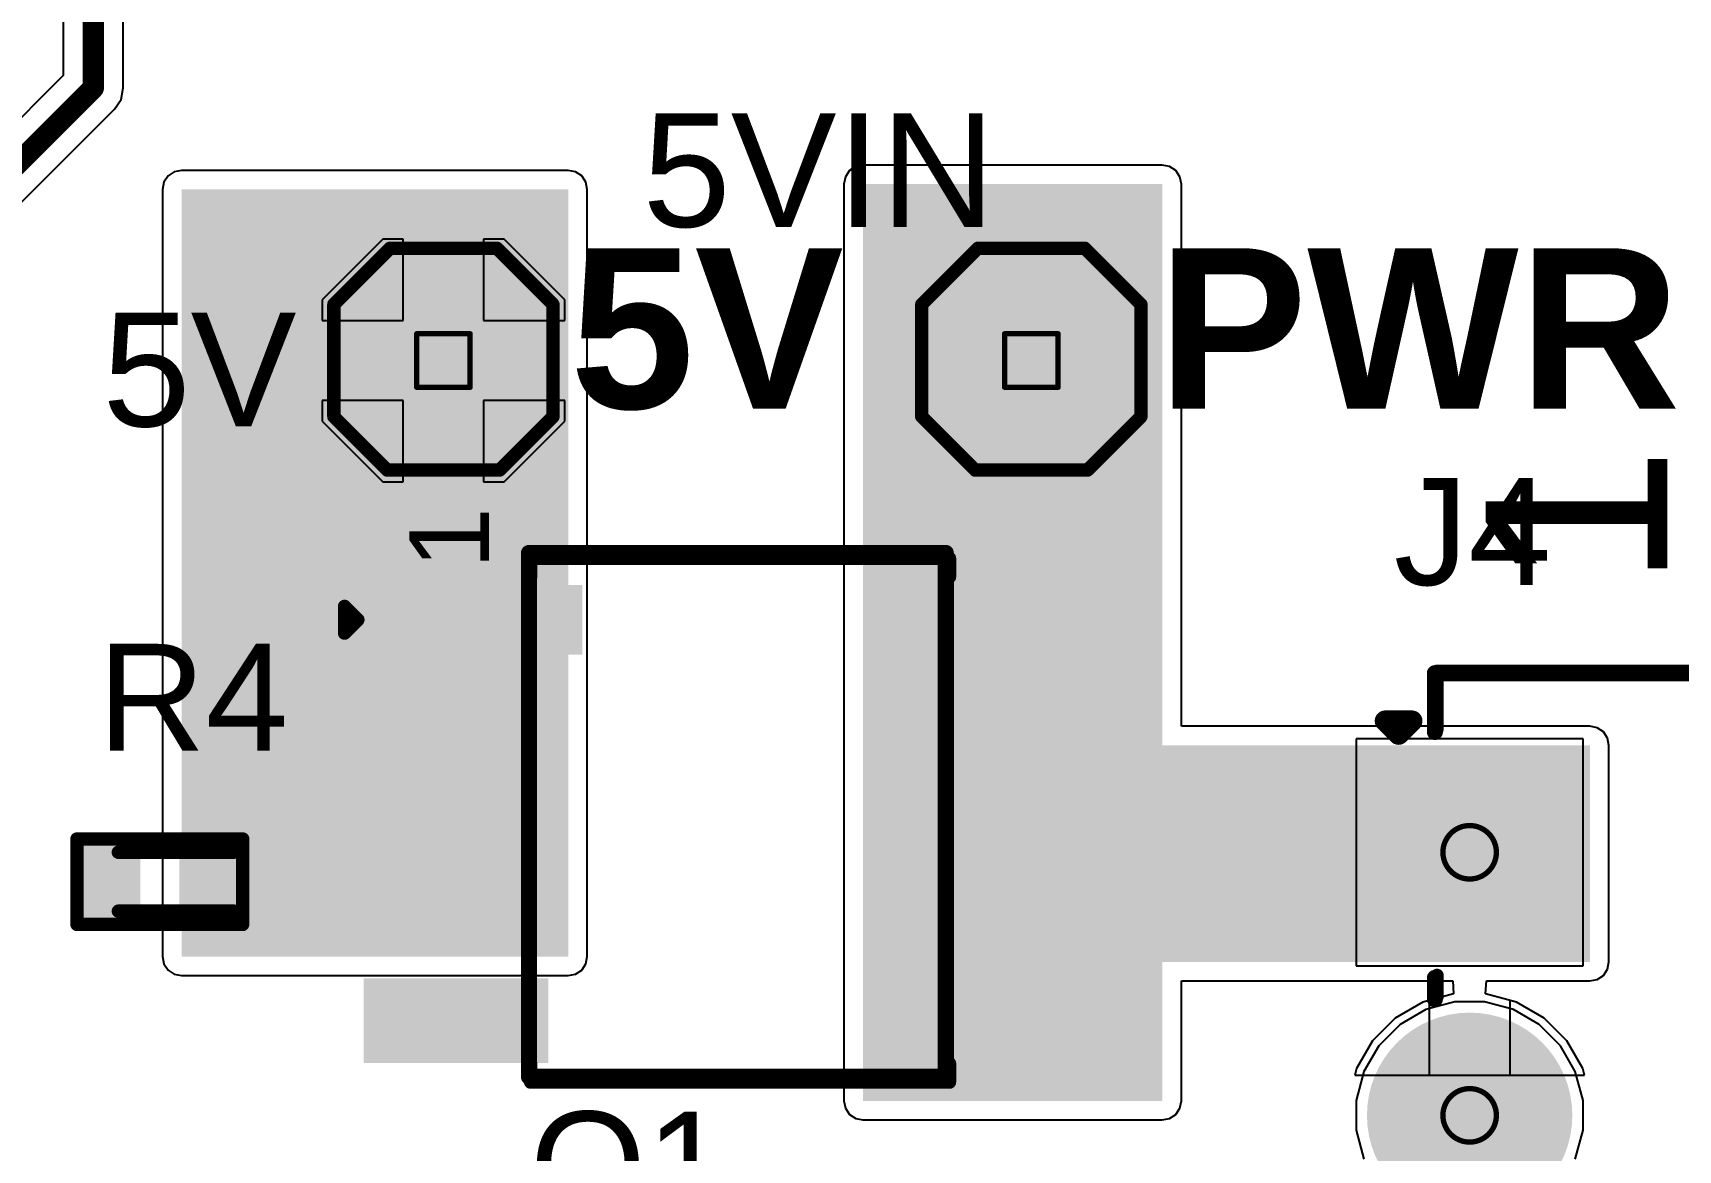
# Model space of a CAD drawing. Header units: inches. Extents: x -0.1 to 17.9, y -0.8 to 4.8.
# Drawn here: x 2.936 to 3.552, y 2.625 to 3.043 of the extents above; entities that cross this region are included whole.
import ezdxf

# ---------------------------------------------------------------- set-up
doc = ezdxf.new("R2010")
doc.units = ezdxf.units.IN
doc.header["$MEASUREMENT"] = 0
for name, color, linetype in [('Bottom Layer 1', 5, 'Continuous'), ('Bottom Solder', 6, 'Continuous'), ('Drill Drawing', 1, 'Continuous'), ('GND+Signal', 16, 'Continuous'), ('Multi-Layer', 9, 'Continuous'), ('Pad Holes', 156, 'Continuous'), ('PWR+Signal', 76, 'Continuous'), ('Top 3D Body', 56, 'Continuous'), ('Top Layer 1', 1, 'Continuous'), ('Top Overlay', 2, 'Continuous'), ('Top Paste', 8, 'Continuous'), ('Top Solder', 216, 'Continuous')]:
    doc.layers.add(name, color=color, linetype=linetype)
doc.styles.add('Arial', font='', dxfattribs={"height": 0.2})
doc.styles.add('Arial_Bold', font='', dxfattribs={"height": 0.2})
doc.styles.get('Arial').set_extended_font_data('Arial')
doc.styles.get('Arial_Bold').set_extended_font_data('Arial', bold=True)

# ---------------------------------------------------------------- blocks, each defined once
blk = doc.blocks.new('R___0402_157')
at = {"layer": 'Top Layer 1'}
for points in [[(-0.0275, -0.0125), (-0.0275, 0.0125), (-0.0095, 0.0125), (-0.0095, -0.0125)], [(0.0095, -0.0125), (0.0095, 0.0125), (0.0275, 0.0125), (0.0275, -0.0125)]]:
    blk.add_hatch(color=1, dxfattribs=at).paths.add_polyline_path(points)
at = {"layer": 'Top Paste'}
for points in [[(-0.0275, -0.0125), (-0.0275, 0.0125), (-0.0095, 0.0125), (-0.0095, -0.0125)], [(0.0095, -0.0125), (0.0095, 0.0125), (0.0275, 0.0125), (0.0275, -0.0125)]]:
    blk.add_hatch(color=8, dxfattribs=at).paths.add_polyline_path(points)
at = {"layer": 'Top Solder'}
for points in [[(-0.02967, -0.01467), (-0.02967, 0.01467), (-0.00733, 0.01467), (-0.00733, -0.01467)], [(0.00733, -0.01467), (0.00733, 0.01467), (0.02967, 0.01467), (0.02967, -0.01467)]]:
    blk.add_hatch(color=216, dxfattribs=at).paths.add_polyline_path(points)
at = {"layer": 'Top Overlay'}
for points in [[(-0.031, 0.016, 0.005, 0.005, 0), (0.031, 0.016, 0.005, 0.005, 0)], [(-0.031, -0.016, 0.005, 0.005, 0), (-0.031, 0.016, 0.005, 0.005, 0)], [(0.031, -0.016, 0.005, 0.005, 0), (0.031, 0.016, 0.005, 0.005, 0)], [(-0.031, -0.016, 0.005, 0.005, 0), (0.031, -0.016, 0.005, 0.005, 0)], [(-0.032, -0.017, 0.000127, 0.000127, 0), (0.032, -0.017, 0.000127, 0.000127, 0)]]:
    blk.add_lwpolyline(points, format="xyseb", dxfattribs=at)
for points in [[(-0.03225, 0.016, 0.0025, 0.0025, 1), (-0.02975, 0.016, 0.0025, 0.0025, 1)], [(-0.03225, 0.016, 0.0025, 0.0025, 1), (-0.02975, 0.016, 0.0025, 0.0025, 1)], [(0.02975, 0.016, 0.0025, 0.0025, 1), (0.03225, 0.016, 0.0025, 0.0025, 1)], [(0.02975, 0.016, 0.0025, 0.0025, 1), (0.03225, 0.016, 0.0025, 0.0025, 1)], [(-0.03225, -0.016, 0.0025, 0.0025, 1), (-0.02975, -0.016, 0.0025, 0.0025, 1)], [(-0.03225, -0.016, 0.0025, 0.0025, 1), (-0.02975, -0.016, 0.0025, 0.0025, 1)], [(-0.03203, -0.017, 0.0000635, 0.0000635, 1), (-0.03197, -0.017, 0.0000635, 0.0000635, 1)], [(0.02975, -0.016, 0.0025, 0.0025, 1), (0.03225, -0.016, 0.0025, 0.0025, 1)], [(0.02975, -0.016, 0.0025, 0.0025, 1), (0.03225, -0.016, 0.0025, 0.0025, 1)], [(0.03197, -0.017, 0.0000635, 0.0000635, 1), (0.03203, -0.017, 0.0000635, 0.0000635, 1)]]:
    blk.add_lwpolyline(points, format="xyseb", close=True, dxfattribs=at)
blk = doc.blocks.new('SOIC_8_170')
at = {"layer": 'Top Layer 1'}
for points in [[(-0.07579, 0.08681), (-0.07579, 0.06319), (-0.13681, 0.06319), (-0.13681, 0.08681)], [(0.13681, 0.08681), (0.13681, 0.06319), (0.07579, 0.06319), (0.07579, 0.08681)], [(-0.07579, 0.03681), (-0.07579, 0.01319), (-0.13681, 0.01319), (-0.13681, 0.03681)], [(0.13681, 0.03681), (0.13681, 0.01319), (0.07579, 0.01319), (0.07579, 0.03681)], [(-0.07579, -0.01319), (-0.07579, -0.03681), (-0.13681, -0.03681), (-0.13681, -0.01319)], [(0.13681, -0.01319), (0.13681, -0.03681), (0.07579, -0.03681), (0.07579, -0.01319)], [(-0.07579, -0.06319), (-0.07579, -0.08681), (-0.13681, -0.08681), (-0.13681, -0.06319)], [(0.13681, -0.06319), (0.13681, -0.08681), (0.07579, -0.08681), (0.07579, -0.06319)]]:
    blk.add_hatch(color=1, dxfattribs=at).paths.add_polyline_path(points)
at = {"layer": 'Top Overlay'}
blk.add_hatch(color=2, dxfattribs=at).paths.add_polyline_path([(-0.072, 0.062), (-0.059, 0.062), (-0.059, 0.088), (-0.072, 0.088)])
at = {"layer": 'Top Paste'}
for points in [[(-0.07579, 0.08681), (-0.07579, 0.06319), (-0.13681, 0.06319), (-0.13681, 0.08681)], [(0.13681, 0.08681), (0.13681, 0.06319), (0.07579, 0.06319), (0.07579, 0.08681)], [(-0.07579, 0.03681), (-0.07579, 0.01319), (-0.13681, 0.01319), (-0.13681, 0.03681)], [(0.13681, 0.03681), (0.13681, 0.01319), (0.07579, 0.01319), (0.07579, 0.03681)], [(-0.07579, -0.01319), (-0.07579, -0.03681), (-0.13681, -0.03681), (-0.13681, -0.01319)], [(0.13681, -0.01319), (0.13681, -0.03681), (0.07579, -0.03681), (0.07579, -0.01319)], [(-0.07579, -0.06319), (-0.07579, -0.08681), (-0.13681, -0.08681), (-0.13681, -0.06319)], [(0.13681, -0.06319), (0.13681, -0.08681), (0.07579, -0.08681), (0.07579, -0.06319)]]:
    blk.add_hatch(color=8, dxfattribs=at).paths.add_polyline_path(points)
at = {"layer": 'Top Solder'}
for points in [[(-0.07179, 0.09081), (-0.07179, 0.05919), (-0.14081, 0.05919), (-0.14081, 0.09081)], [(0.14081, 0.09081), (0.14081, 0.05919), (0.07179, 0.05919), (0.07179, 0.09081)], [(-0.07179, 0.04081), (-0.07179, 0.00919), (-0.14081, 0.00919), (-0.14081, 0.04081)], [(0.14081, 0.04081), (0.14081, 0.00919), (0.07179, 0.00919), (0.07179, 0.04081)], [(-0.07179, -0.00919), (-0.07179, -0.04081), (-0.14081, -0.04081), (-0.14081, -0.00919)], [(0.14081, -0.00919), (0.14081, -0.04081), (0.07179, -0.04081), (0.07179, -0.00919)], [(-0.07179, -0.05919), (-0.07179, -0.09081), (-0.14081, -0.09081), (-0.14081, -0.05919)], [(0.14081, -0.05919), (0.14081, -0.09081), (0.07179, -0.09081), (0.07179, -0.05919)]]:
    blk.add_hatch(color=216, dxfattribs=at).paths.add_polyline_path(points)
at = {"layer": 'Top Overlay'}
for points in [[(-0.07837, 0.091, 0.005, 0.005, 0), (-0.07837, 0.098, 0.005, 0.005, 0)], [(-0.07837, 0.098, 0.005, 0.005, 0), (0.07837, 0.098, 0.005, 0.005, 0)], [(0.07837, 0.091, 0.005, 0.005, 0), (0.07837, 0.098, 0.005, 0.005, 0)], [(-0.148, 0.08, 0.005, 0.005, 0), (-0.143, 0.075, 0.005, 0.005, 0)], [(-0.148, 0.07, 0.005, 0.005, 0), (-0.148, 0.08, 0.005, 0.005, 0)], [(-0.148, 0.07, 0.005, 0.005, 0), (-0.143, 0.075, 0.005, 0.005, 0)], [(-0.07837, -0.098, 0.005, 0.005, 0), (-0.07837, -0.091, 0.005, 0.005, 0)], [(0.07837, -0.098, 0.005, 0.005, 0), (0.07837, -0.091, 0.005, 0.005, 0)], [(-0.07837, -0.098, 0.005, 0.005, 0), (0.07837, -0.098, 0.005, 0.005, 0)]]:
    blk.add_lwpolyline(points, format="xyseb", dxfattribs=at)
for points in [[(-0.07962, 0.098, 0.0025, 0.0025, 1), (-0.07712, 0.098, 0.0025, 0.0025, 1)], [(-0.07962, 0.098, 0.0025, 0.0025, 1), (-0.07712, 0.098, 0.0025, 0.0025, 1)], [(0.07712, 0.098, 0.0025, 0.0025, 1), (0.07962, 0.098, 0.0025, 0.0025, 1)], [(0.07712, 0.098, 0.0025, 0.0025, 1), (0.07962, 0.098, 0.0025, 0.0025, 1)], [(-0.07962, 0.091, 0.0025, 0.0025, 1), (-0.07712, 0.091, 0.0025, 0.0025, 1)], [(0.07712, 0.091, 0.0025, 0.0025, 1), (0.07962, 0.091, 0.0025, 0.0025, 1)], [(-0.14925, 0.08, 0.0025, 0.0025, 1), (-0.14675, 0.08, 0.0025, 0.0025, 1)], [(-0.14925, 0.08, 0.0025, 0.0025, 1), (-0.14675, 0.08, 0.0025, 0.0025, 1)], [(-0.14425, 0.075, 0.0025, 0.0025, 1), (-0.14175, 0.075, 0.0025, 0.0025, 1)], [(-0.14425, 0.075, 0.0025, 0.0025, 1), (-0.14175, 0.075, 0.0025, 0.0025, 1)], [(-0.14925, 0.07, 0.0025, 0.0025, 1), (-0.14675, 0.07, 0.0025, 0.0025, 1)], [(-0.14925, 0.07, 0.0025, 0.0025, 1), (-0.14675, 0.07, 0.0025, 0.0025, 1)], [(-0.07962, -0.091, 0.0025, 0.0025, 1), (-0.07712, -0.091, 0.0025, 0.0025, 1)], [(0.07712, -0.091, 0.0025, 0.0025, 1), (0.07962, -0.091, 0.0025, 0.0025, 1)], [(-0.07962, -0.098, 0.0025, 0.0025, 1), (-0.07712, -0.098, 0.0025, 0.0025, 1)], [(-0.07962, -0.098, 0.0025, 0.0025, 1), (-0.07712, -0.098, 0.0025, 0.0025, 1)], [(0.07712, -0.098, 0.0025, 0.0025, 1), (0.07962, -0.098, 0.0025, 0.0025, 1)], [(0.07712, -0.098, 0.0025, 0.0025, 1), (0.07962, -0.098, 0.0025, 0.0025, 1)]]:
    blk.add_lwpolyline(points, format="xyseb", close=True, dxfattribs=at)
blk = doc.blocks.new('1053131306_205')
at = {"layer": 'Bottom Layer 1'}
h = blk.add_hatch(color=5, dxfattribs=at)
edge = h.paths.add_edge_path()
edge.add_arc((0.14764, 0.14134), 0.03543, 0, 360)
blk.add_hatch(color=5, dxfattribs=at).paths.add_polyline_path([(0.21063, 0.17677), (0.2815, 0.17677), (0.2815, 0.10591), (0.21063, 0.10591)])
at = {"layer": 'Bottom Solder'}
h = blk.add_hatch(color=6, dxfattribs=at)
edge = h.paths.add_edge_path()
edge.add_arc((0.14764, 0.14134), 0.03843, 0, 360)
blk.add_hatch(color=6, dxfattribs=at).paths.add_polyline_path([(0.20763, 0.17977), (0.2845, 0.17977), (0.2845, 0.10291), (0.20763, 0.10291)])
at = {"layer": 'GND+Signal'}
h = blk.add_hatch(color=16, dxfattribs=at)
edge = h.paths.add_edge_path()
edge.add_arc((0.14764, 0.14134), 0.03543, 0, 360)
blk.add_hatch(color=16, dxfattribs=at).paths.add_polyline_path([(0.21063, 0.17677), (0.2815, 0.17677), (0.2815, 0.10591), (0.21063, 0.10591)])
at = {"layer": 'Multi-Layer'}
h = blk.add_hatch(color=9, dxfattribs=at)
edge = h.paths.add_edge_path()
edge.add_arc((0.14764, 0.14134), 0.03543, 0, 360)
blk.add_hatch(color=9, dxfattribs=at).paths.add_polyline_path([(0.21063, 0.17677), (0.2815, 0.17677), (0.2815, 0.10591), (0.21063, 0.10591)])
at = {"layer": 'Pad Holes'}
h = blk.add_hatch(color=7, dxfattribs=at)
edge = h.paths.add_edge_path()
edge.add_arc((0.14764, 0.14134), 0.02362, 0, 360)
h = blk.add_hatch(color=7, dxfattribs=at)
edge = h.paths.add_edge_path()
edge.add_arc((0.24606, 0.14134), 0.02362, 0, 360)
at = {"layer": 'PWR+Signal'}
h = blk.add_hatch(color=76, dxfattribs=at)
edge = h.paths.add_edge_path()
edge.add_arc((0.14764, 0.14134), 0.03543, 0, 360)
blk.add_hatch(color=76, dxfattribs=at).paths.add_polyline_path([(0.21063, 0.17677), (0.2815, 0.17677), (0.2815, 0.10591), (0.21063, 0.10591)])
at = {"layer": 'Top Layer 1'}
h = blk.add_hatch(color=1, dxfattribs=at)
edge = h.paths.add_edge_path()
edge.add_arc((0.14764, 0.14134), 0.03543, 0, 360)
blk.add_hatch(color=1, dxfattribs=at).paths.add_polyline_path([(0.21063, 0.17677), (0.2815, 0.17677), (0.2815, 0.10591), (0.21063, 0.10591)])
at = {"layer": 'Top Solder'}
h = blk.add_hatch(color=216, dxfattribs=at)
edge = h.paths.add_edge_path()
edge.add_arc((0.14764, 0.14134), 0.03843, 0, 360)
blk.add_hatch(color=216, dxfattribs=at).paths.add_polyline_path([(0.20763, 0.17977), (0.2845, 0.17977), (0.2845, 0.10291), (0.20763, 0.10291)])
at = {"layer": 'Top Overlay'}
for points in [[(0.29519, 0.17292, 0.00787, 0.00787, 0), (0.29019, 0.16792, 0.00787, 0.00787, 0)], [(0.29519, 0.17292, 0.00787, 0.00787, 0), (0.29519, 0.16292, 0.00787, 0.00787, 0)], [(0.29019, 0.16792, 0.00787, 0.00787, 0), (0.29519, 0.16292, 0.00787, 0.00787, 0)], [(0.19206, 0.15354, 0.005, 0.005, 0), (0.2, 0.15354, 0.005, 0.005, 0)], [(0.29213, 0.15354, 0.005, 0.005, 0), (0.31378, 0.15354, 0.005, 0.005, 0)], [(0.31378, 0.15354, 0.005, 0.005, 0), (0.31378, -0.23066, 0.005, 0.005, 0)]]:
    blk.add_lwpolyline(points, format="xyseb", dxfattribs=at)
for points in [[(0.29323, 0.17292, 0.00394, 0.00394, 1), (0.29716, 0.17292, 0.00394, 0.00394, 1)], [(0.29323, 0.17292, 0.00394, 0.00394, 1), (0.29716, 0.17292, 0.00394, 0.00394, 1)], [(0.28823, 0.16792, 0.00394, 0.00394, 1), (0.29216, 0.16792, 0.00394, 0.00394, 1)], [(0.28823, 0.16792, 0.00394, 0.00394, 1), (0.29216, 0.16792, 0.00394, 0.00394, 1)], [(0.29323, 0.16292, 0.00394, 0.00394, 1), (0.29716, 0.16292, 0.00394, 0.00394, 1)], [(0.29323, 0.16292, 0.00394, 0.00394, 1), (0.29716, 0.16292, 0.00394, 0.00394, 1)], [(0.19081, 0.15354, 0.0025, 0.0025, 1), (0.19331, 0.15354, 0.0025, 0.0025, 1)], [(0.19875, 0.15354, 0.0025, 0.0025, 1), (0.20125, 0.15354, 0.0025, 0.0025, 1)], [(0.29088, 0.15354, 0.0025, 0.0025, 1), (0.29338, 0.15354, 0.0025, 0.0025, 1)], [(0.31253, 0.15354, 0.0025, 0.0025, 1), (0.31503, 0.15354, 0.0025, 0.0025, 1)], [(0.31253, 0.15354, 0.0025, 0.0025, 1), (0.31503, 0.15354, 0.0025, 0.0025, 1)]]:
    blk.add_lwpolyline(points, format="xyseb", close=True, dxfattribs=at)
blk = doc.blocks.new('T____P______TH_1_8___H_________0_92___207')
at = {"layer": 'Bottom Layer 1'}
blk.add_hatch(color=5, dxfattribs=at).paths.add_polyline_path([(0.01772, 0.03543), (-0.01772, 0.03543), (-0.03543, 0.01772), (-0.03543, -0.01772), (-0.01772, -0.03543), (0.01772, -0.03543), (0.03543, -0.01772), (0.03543, 0.01772)])
at = {"layer": 'Bottom Solder'}
blk.add_hatch(color=6, dxfattribs=at).paths.add_polyline_path([(0.01972, 0.03943), (-0.01972, 0.03943), (-0.03943, 0.01972), (-0.03943, -0.01972), (-0.01972, -0.03943), (0.01972, -0.03943), (0.03943, -0.01972), (0.03943, 0.01972)])
at = {"layer": 'GND+Signal'}
blk.add_hatch(color=16, dxfattribs=at).paths.add_polyline_path([(0.01772, 0.03543), (-0.01772, 0.03543), (-0.03543, 0.01772), (-0.03543, -0.01772), (-0.01772, -0.03543), (0.01772, -0.03543), (0.03543, -0.01772), (0.03543, 0.01772)])
at = {"layer": 'Multi-Layer'}
blk.add_hatch(color=9, dxfattribs=at).paths.add_polyline_path([(0.01772, 0.03543), (-0.01772, 0.03543), (-0.03543, 0.01772), (-0.03543, -0.01772), (-0.01772, -0.03543), (0.01772, -0.03543), (0.03543, -0.01772), (0.03543, 0.01772)])
at = {"layer": 'Pad Holes'}
h = blk.add_hatch(color=7, dxfattribs=at)
edge = h.paths.add_edge_path()
edge.add_arc((0, 0), 0.01811, 0, 360)
at = {"layer": 'PWR+Signal'}
blk.add_hatch(color=76, dxfattribs=at).paths.add_polyline_path([(0.01772, 0.03543), (-0.01772, 0.03543), (-0.03543, 0.01772), (-0.03543, -0.01772), (-0.01772, -0.03543), (0.01772, -0.03543), (0.03543, -0.01772), (0.03543, 0.01772)])
at = {"layer": 'Top Layer 1'}
blk.add_hatch(color=1, dxfattribs=at).paths.add_polyline_path([(0.01772, 0.03543), (-0.01772, 0.03543), (-0.03543, 0.01772), (-0.03543, -0.01772), (-0.01772, -0.03543), (0.01772, -0.03543), (0.03543, -0.01772), (0.03543, 0.01772)])
at = {"layer": 'Top Solder'}
blk.add_hatch(color=216, dxfattribs=at).paths.add_polyline_path([(0.01972, 0.03943), (-0.01972, 0.03943), (-0.03943, 0.01972), (-0.03943, -0.01972), (-0.01972, -0.03943), (0.01972, -0.03943), (0.03943, -0.01972), (0.03943, 0.01972)])
at = {"layer": 'Top Overlay'}
for points in [[(-0.041, 0.021, 0.005, 0.005, 0), (-0.02, 0.042, 0.005, 0.005, 0)], [(-0.02, 0.042, 0.005, 0.005, 0), (0.02, 0.042, 0.005, 0.005, 0)], [(0.02, 0.042, 0.005, 0.005, 0), (0.041, 0.021, 0.005, 0.005, 0)], [(-0.041, -0.021, 0.005, 0.005, 0), (-0.041, 0.021, 0.005, 0.005, 0)], [(0.041, -0.021, 0.005, 0.005, 0), (0.041, 0.021, 0.005, 0.005, 0)], [(-0.041, -0.021, 0.005, 0.005, 0), (-0.021, -0.041, 0.005, 0.005, 0)], [(0.021, -0.041, 0.005, 0.005, 0), (0.041, -0.021, 0.005, 0.005, 0)], [(-0.02, -0.041, 0.005, 0.005, 0), (0.021, -0.041, 0.005, 0.005, 0)]]:
    blk.add_lwpolyline(points, format="xyseb", dxfattribs=at)
for points in [[(-0.02125, 0.042, 0.0025, 0.0025, 1), (-0.01875, 0.042, 0.0025, 0.0025, 1)], [(-0.02125, 0.042, 0.0025, 0.0025, 1), (-0.01875, 0.042, 0.0025, 0.0025, 1)], [(0.01875, 0.042, 0.0025, 0.0025, 1), (0.02125, 0.042, 0.0025, 0.0025, 1)], [(0.01875, 0.042, 0.0025, 0.0025, 1), (0.02125, 0.042, 0.0025, 0.0025, 1)], [(-0.04225, 0.021, 0.0025, 0.0025, 1), (-0.03975, 0.021, 0.0025, 0.0025, 1)], [(-0.04225, 0.021, 0.0025, 0.0025, 1), (-0.03975, 0.021, 0.0025, 0.0025, 1)], [(0.03975, 0.021, 0.0025, 0.0025, 1), (0.04225, 0.021, 0.0025, 0.0025, 1)], [(0.03975, 0.021, 0.0025, 0.0025, 1), (0.04225, 0.021, 0.0025, 0.0025, 1)], [(-0.04225, -0.021, 0.0025, 0.0025, 1), (-0.03975, -0.021, 0.0025, 0.0025, 1)], [(-0.04225, -0.021, 0.0025, 0.0025, 1), (-0.03975, -0.021, 0.0025, 0.0025, 1)], [(0.03975, -0.021, 0.0025, 0.0025, 1), (0.04225, -0.021, 0.0025, 0.0025, 1)], [(0.03975, -0.021, 0.0025, 0.0025, 1), (0.04225, -0.021, 0.0025, 0.0025, 1)], [(-0.02225, -0.041, 0.0025, 0.0025, 1), (-0.01975, -0.041, 0.0025, 0.0025, 1)], [(-0.02125, -0.041, 0.0025, 0.0025, 1), (-0.01875, -0.041, 0.0025, 0.0025, 1)], [(0.01975, -0.041, 0.0025, 0.0025, 1), (0.02225, -0.041, 0.0025, 0.0025, 1)], [(0.01975, -0.041, 0.0025, 0.0025, 1), (0.02225, -0.041, 0.0025, 0.0025, 1)]]:
    blk.add_lwpolyline(points, format="xyseb", close=True, dxfattribs=at)
blk = doc.blocks.new('T____P______TH_1_8___H_________0_92___208')
at = {"layer": 'Bottom Layer 1'}
blk.add_hatch(color=5, dxfattribs=at).paths.add_polyline_path([(0.01772, 0.03543), (-0.01772, 0.03543), (-0.03543, 0.01772), (-0.03543, -0.01772), (-0.01772, -0.03543), (0.01772, -0.03543), (0.03543, -0.01772), (0.03543, 0.01772)])
at = {"layer": 'Bottom Solder'}
blk.add_hatch(color=6, dxfattribs=at).paths.add_polyline_path([(0.01972, 0.03943), (-0.01972, 0.03943), (-0.03943, 0.01972), (-0.03943, -0.01972), (-0.01972, -0.03943), (0.01972, -0.03943), (0.03943, -0.01972), (0.03943, 0.01972)])
at = {"layer": 'GND+Signal'}
blk.add_hatch(color=16, dxfattribs=at).paths.add_polyline_path([(0.01772, 0.03543), (-0.01772, 0.03543), (-0.03543, 0.01772), (-0.03543, -0.01772), (-0.01772, -0.03543), (0.01772, -0.03543), (0.03543, -0.01772), (0.03543, 0.01772)])
at = {"layer": 'Multi-Layer'}
blk.add_hatch(color=9, dxfattribs=at).paths.add_polyline_path([(0.01772, 0.03543), (-0.01772, 0.03543), (-0.03543, 0.01772), (-0.03543, -0.01772), (-0.01772, -0.03543), (0.01772, -0.03543), (0.03543, -0.01772), (0.03543, 0.01772)])
at = {"layer": 'Pad Holes'}
h = blk.add_hatch(color=7, dxfattribs=at)
edge = h.paths.add_edge_path()
edge.add_arc((0, 0), 0.01811, 0, 360)
at = {"layer": 'PWR+Signal'}
blk.add_hatch(color=76, dxfattribs=at).paths.add_polyline_path([(0.01772, 0.03543), (-0.01772, 0.03543), (-0.03543, 0.01772), (-0.03543, -0.01772), (-0.01772, -0.03543), (0.01772, -0.03543), (0.03543, -0.01772), (0.03543, 0.01772)])
at = {"layer": 'Top Layer 1'}
blk.add_hatch(color=1, dxfattribs=at).paths.add_polyline_path([(0.01772, 0.03543), (-0.01772, 0.03543), (-0.03543, 0.01772), (-0.03543, -0.01772), (-0.01772, -0.03543), (0.01772, -0.03543), (0.03543, -0.01772), (0.03543, 0.01772)])
at = {"layer": 'Top Solder'}
blk.add_hatch(color=216, dxfattribs=at).paths.add_polyline_path([(0.01972, 0.03943), (-0.01972, 0.03943), (-0.03943, 0.01972), (-0.03943, -0.01972), (-0.01972, -0.03943), (0.01972, -0.03943), (0.03943, -0.01972), (0.03943, 0.01972)])
at = {"layer": 'Top Overlay'}
for points in [[(-0.041, 0.021, 0.005, 0.005, 0), (-0.02, 0.042, 0.005, 0.005, 0)], [(-0.02, 0.042, 0.005, 0.005, 0), (0.02, 0.042, 0.005, 0.005, 0)], [(0.02, 0.042, 0.005, 0.005, 0), (0.041, 0.021, 0.005, 0.005, 0)], [(-0.041, -0.021, 0.005, 0.005, 0), (-0.041, 0.021, 0.005, 0.005, 0)], [(0.041, -0.021, 0.005, 0.005, 0), (0.041, 0.021, 0.005, 0.005, 0)], [(-0.041, -0.021, 0.005, 0.005, 0), (-0.021, -0.041, 0.005, 0.005, 0)], [(0.021, -0.041, 0.005, 0.005, 0), (0.041, -0.021, 0.005, 0.005, 0)], [(-0.02, -0.041, 0.005, 0.005, 0), (0.021, -0.041, 0.005, 0.005, 0)]]:
    blk.add_lwpolyline(points, format="xyseb", dxfattribs=at)
for points in [[(-0.02125, 0.042, 0.0025, 0.0025, 1), (-0.01875, 0.042, 0.0025, 0.0025, 1)], [(-0.02125, 0.042, 0.0025, 0.0025, 1), (-0.01875, 0.042, 0.0025, 0.0025, 1)], [(0.01875, 0.042, 0.0025, 0.0025, 1), (0.02125, 0.042, 0.0025, 0.0025, 1)], [(0.01875, 0.042, 0.0025, 0.0025, 1), (0.02125, 0.042, 0.0025, 0.0025, 1)], [(-0.04225, 0.021, 0.0025, 0.0025, 1), (-0.03975, 0.021, 0.0025, 0.0025, 1)], [(-0.04225, 0.021, 0.0025, 0.0025, 1), (-0.03975, 0.021, 0.0025, 0.0025, 1)], [(0.03975, 0.021, 0.0025, 0.0025, 1), (0.04225, 0.021, 0.0025, 0.0025, 1)], [(0.03975, 0.021, 0.0025, 0.0025, 1), (0.04225, 0.021, 0.0025, 0.0025, 1)], [(-0.04225, -0.021, 0.0025, 0.0025, 1), (-0.03975, -0.021, 0.0025, 0.0025, 1)], [(-0.04225, -0.021, 0.0025, 0.0025, 1), (-0.03975, -0.021, 0.0025, 0.0025, 1)], [(0.03975, -0.021, 0.0025, 0.0025, 1), (0.04225, -0.021, 0.0025, 0.0025, 1)], [(0.03975, -0.021, 0.0025, 0.0025, 1), (0.04225, -0.021, 0.0025, 0.0025, 1)], [(-0.02225, -0.041, 0.0025, 0.0025, 1), (-0.01975, -0.041, 0.0025, 0.0025, 1)], [(-0.02125, -0.041, 0.0025, 0.0025, 1), (-0.01875, -0.041, 0.0025, 0.0025, 1)], [(0.01975, -0.041, 0.0025, 0.0025, 1), (0.02225, -0.041, 0.0025, 0.0025, 1)], [(0.01975, -0.041, 0.0025, 0.0025, 1), (0.02225, -0.041, 0.0025, 0.0025, 1)]]:
    blk.add_lwpolyline(points, format="xyseb", close=True, dxfattribs=at)

msp = doc.modelspace()

# ---------------------------------------------------------------- hatches: boundary and pattern name
at = {"layer": 'Pad Holes'}
h = msp.add_hatch(color=7, dxfattribs=at)
edge = h.paths.add_edge_path()
edge.add_arc((3.122, 2.848), 0.0015, 0, 360)
h = msp.add_hatch(color=7, dxfattribs=at)
edge = h.paths.add_edge_path()
edge.add_arc((3.122, 2.848), 0.0015, 0, 360)
h = msp.add_hatch(color=7, dxfattribs=at)
edge = h.paths.add_edge_path()
edge.add_arc((3.278, 2.848), 0.0015, 0, 360)
h = msp.add_hatch(color=7, dxfattribs=at)
edge = h.paths.add_edge_path()
edge.add_arc((3.278, 2.848), 0.0015, 0, 360)
h = msp.add_hatch(color=7, dxfattribs=at)
edge = h.paths.add_edge_path()
edge.add_arc((3.461, 2.803), 0.0015, 0, 360)
h = msp.add_hatch(color=7, dxfattribs=at)
edge = h.paths.add_edge_path()
edge.add_arc((3.461, 2.803), 0.0015, 0, 360)
h = msp.add_hatch(color=7, dxfattribs=at)
edge = h.paths.add_edge_path()
edge.add_arc((3.461, 2.781), 0.0015, 0, 360)
h = msp.add_hatch(color=7, dxfattribs=at)
edge = h.paths.add_edge_path()
edge.add_arc((2.96835, 2.73602), 0.00125, 0, 360)
h = msp.add_hatch(color=7, dxfattribs=at)
edge = h.paths.add_edge_path()
edge.add_arc((3.01165, 2.73602), 0.00125, 0, 360)
h = msp.add_hatch(color=7, dxfattribs=at)
edge = h.paths.add_edge_path()
edge.add_arc((2.96835, 2.71398), 0.00125, 0, 360)
h = msp.add_hatch(color=7, dxfattribs=at)
edge = h.paths.add_edge_path()
edge.add_arc((3.01165, 2.71398), 0.00125, 0, 360)
h = msp.add_hatch(color=7, dxfattribs=at)
edge = h.paths.add_edge_path()
edge.add_arc((3.461, 2.689), 0.0015, 0, 360)
h = msp.add_hatch(color=7, dxfattribs=at)
edge = h.paths.add_edge_path()
edge.add_arc((3.461, 2.681), 0.0015, 0, 360)
h = msp.add_hatch(color=7, dxfattribs=at)
edge = h.paths.add_edge_path()
edge.add_arc((3.122, 2.652), 0.0015, 0, 360)
h = msp.add_hatch(color=7, dxfattribs=at)
edge = h.paths.add_edge_path()
edge.add_arc((3.122, 2.652), 0.0015, 0, 360)
h = msp.add_hatch(color=7, dxfattribs=at)
edge = h.paths.add_edge_path()
edge.add_arc((3.278, 2.652), 0.0015, 0, 360)
h = msp.add_hatch(color=7, dxfattribs=at)
edge = h.paths.add_edge_path()
edge.add_arc((3.278, 2.652), 0.0015, 0, 360)
at = {"layer": 'Top 3D Body'}
h = msp.add_hatch(color=56, dxfattribs=at)
edge = h.paths.add_edge_path()
edge.add_arc((3.122, 2.848), 0.0015, 0, 360)
h = msp.add_hatch(color=56, dxfattribs=at)
edge = h.paths.add_edge_path()
edge.add_arc((3.122, 2.848), 0.0015, 0, 360)
h = msp.add_hatch(color=56, dxfattribs=at)
edge = h.paths.add_edge_path()
edge.add_arc((3.278, 2.848), 0.0015, 0, 360)
h = msp.add_hatch(color=56, dxfattribs=at)
edge = h.paths.add_edge_path()
edge.add_arc((3.278, 2.848), 0.0015, 0, 360)
h = msp.add_hatch(color=56, dxfattribs=at)
edge = h.paths.add_edge_path()
edge.add_arc((3.461, 2.803), 0.0015, 0, 360)
h = msp.add_hatch(color=56, dxfattribs=at)
edge = h.paths.add_edge_path()
edge.add_arc((3.461, 2.803), 0.0015, 0, 360)
h = msp.add_hatch(color=56, dxfattribs=at)
edge = h.paths.add_edge_path()
edge.add_arc((3.461, 2.781), 0.0015, 0, 360)
h = msp.add_hatch(color=56, dxfattribs=at)
edge = h.paths.add_edge_path()
edge.add_arc((2.96835, 2.73602), 0.00125, 0, 360)
h = msp.add_hatch(color=56, dxfattribs=at)
edge = h.paths.add_edge_path()
edge.add_arc((3.01165, 2.73602), 0.00125, 0, 360)
h = msp.add_hatch(color=56, dxfattribs=at)
edge = h.paths.add_edge_path()
edge.add_arc((2.96835, 2.71398), 0.00125, 0, 360)
h = msp.add_hatch(color=56, dxfattribs=at)
edge = h.paths.add_edge_path()
edge.add_arc((3.01165, 2.71398), 0.00125, 0, 360)
h = msp.add_hatch(color=56, dxfattribs=at)
edge = h.paths.add_edge_path()
edge.add_arc((3.461, 2.689), 0.0015, 0, 360)
h = msp.add_hatch(color=56, dxfattribs=at)
edge = h.paths.add_edge_path()
edge.add_arc((3.461, 2.681), 0.0015, 0, 360)
h = msp.add_hatch(color=56, dxfattribs=at)
edge = h.paths.add_edge_path()
edge.add_arc((3.122, 2.652), 0.0015, 0, 360)
h = msp.add_hatch(color=56, dxfattribs=at)
edge = h.paths.add_edge_path()
edge.add_arc((3.122, 2.652), 0.0015, 0, 360)
h = msp.add_hatch(color=56, dxfattribs=at)
edge = h.paths.add_edge_path()
edge.add_arc((3.278, 2.652), 0.0015, 0, 360)
h = msp.add_hatch(color=56, dxfattribs=at)
edge = h.paths.add_edge_path()
edge.add_arc((3.278, 2.652), 0.0015, 0, 360)
at = {"layer": 'Top Layer 1'}
for points in [[(3.247, 2.643), (3.359, 2.643), (3.359, 2.986), (3.247, 2.986)], [(2.992, 2.697), (3.1367, 2.697), (3.1367, 2.984), (2.992, 2.984)], [(3.325, 2.695), (3.519, 2.695), (3.519, 2.776), (3.325, 2.776)]]:
    msp.add_hatch(color=1, dxfattribs=at).paths.add_polyline_path(points)

# ---------------------------------------------------------------- linework, layer by layer
at = {"layer": 'Bottom Layer 1'}
for p, q in [((2.94778, 3.23861), (2.94778, 3.02665)), ((2.97022, 3.022), (2.97022, 3.23861)), ((2.94778, 3.02665), (2.89635, 2.97522)), ((2.96693, 3.01407), (2.96936, 3.01771)), ((2.96936, 3.01771), (2.97022, 3.022)), ((2.97022, 3.022), (2.97022, 3.022)), ((2.90893, 2.95607), (2.96693, 3.01407)), ((2.96693, 3.01407), (2.96693, 3.01407)), ((3.06878, 2.96243), (3.04757, 2.94122)), ((3.11122, 2.96243), (3.06878, 2.96243)), ((3.13243, 2.94122), (3.11122, 2.96243)), ((3.28878, 2.96243), (3.26757, 2.94122)), ((3.33122, 2.96243), (3.28878, 2.96243)), ((3.35243, 2.94122), (3.33122, 2.96243)), ((3.04757, 2.94122), (3.04757, 2.89878)), ((3.13243, 2.89878), (3.13243, 2.94122)), ((3.26757, 2.94122), (3.26757, 2.89878)), ((3.35243, 2.89878), (3.35243, 2.94122)), ((3.04757, 2.89878), (3.06878, 2.87757)), ((3.11122, 2.87757), (3.13243, 2.89878)), ((3.26757, 2.89878), (3.28878, 2.87757)), ((3.33122, 2.87757), (3.35243, 2.89878)), ((3.06878, 2.87757), (3.11122, 2.87757)), ((3.28878, 2.87757), (3.33122, 2.87757)), ((3.51643, 2.77843), (3.43157, 2.77843)), ((3.43157, 2.77843), (3.43157, 2.69357)), ((3.51643, 2.69357), (3.51643, 2.77843)), ((3.43157, 2.69357), (3.51643, 2.69357)), ((3.45646, 2.67991), (3.4461, 2.67393)), ((3.459, 2.68059), (3.45646, 2.67991)), ((3.459, 2.65257), (3.459, 2.68059)), ((3.49154, 2.67991), (3.489, 2.68059)), ((3.489, 2.68059), (3.489, 2.65257)), ((3.5019, 2.67393), (3.49154, 2.67991)), ((3.4461, 2.67393), (3.43764, 2.66547)), ((3.51036, 2.66547), (3.5019, 2.67393)), ((3.43764, 2.66547), (3.43166, 2.65511)), ((3.51634, 2.65511), (3.51036, 2.66547)), ((3.43166, 2.65511), (3.43098, 2.65257)), ((3.51702, 2.65257), (3.51634, 2.65511)), ((3.43098, 2.65257), (3.459, 2.65257)), ((3.489, 2.65257), (3.51702, 2.65257))]:
    msp.add_line(p, q, dxfattribs=at)
for points in [[(2.959, 3.022, 0.008, 0.008, 0), (2.959, 3.254, 0.008, 0.008, 0)], [(2.901, 2.964, 0.008, 0.008, 0), (2.959, 3.022, 0.008, 0.008, 0)]]:
    msp.add_lwpolyline(points, format="xyseb", dxfattribs=at)
msp.add_lwpolyline([(2.957, 3.022, 0.004, 0.004, 1), (2.961, 3.022, 0.004, 0.004, 1)], format="xyseb", close=True, dxfattribs=at)
msp.add_lwpolyline([(2.957, 3.022, 0.004, 0.004, 1), (2.961, 3.022, 0.004, 0.004, 1)], format="xyseb", close=True, dxfattribs=at)
at = {"layer": 'Drill Drawing'}
for points in [[(3.08, 2.93, 0.002, 0.002, 0), (3.1, 2.93, 0.002, 0.002, 0)], [(3.08, 2.91, 0.002, 0.002, 0), (3.08, 2.93, 0.002, 0.002, 0)], [(3.1, 2.91, 0.002, 0.002, 0), (3.1, 2.93, 0.002, 0.002, 0)], [(3.3, 2.93, 0.002, 0.002, 0), (3.32, 2.93, 0.002, 0.002, 0)], [(3.3, 2.91, 0.002, 0.002, 0), (3.3, 2.93, 0.002, 0.002, 0)], [(3.32, 2.91, 0.002, 0.002, 0), (3.32, 2.93, 0.002, 0.002, 0)], [(3.08, 2.91, 0.002, 0.002, 0), (3.1, 2.91, 0.002, 0.002, 0)], [(3.3, 2.91, 0.002, 0.002, 0), (3.32, 2.91, 0.002, 0.002, 0)]]:
    msp.add_lwpolyline(points, format="xyseb", dxfattribs=at)
for points in [[(3.0795, 2.93, 0.001, 0.001, 1), (3.0805, 2.93, 0.001, 0.001, 1)], [(3.0795, 2.93, 0.001, 0.001, 1), (3.0805, 2.93, 0.001, 0.001, 1)], [(3.0995, 2.93, 0.001, 0.001, 1), (3.1005, 2.93, 0.001, 0.001, 1)], [(3.0995, 2.93, 0.001, 0.001, 1), (3.1005, 2.93, 0.001, 0.001, 1)], [(3.2995, 2.93, 0.001, 0.001, 1), (3.3005, 2.93, 0.001, 0.001, 1)], [(3.2995, 2.93, 0.001, 0.001, 1), (3.3005, 2.93, 0.001, 0.001, 1)], [(3.3195, 2.93, 0.001, 0.001, 1), (3.3205, 2.93, 0.001, 0.001, 1)], [(3.3195, 2.93, 0.001, 0.001, 1), (3.3205, 2.93, 0.001, 0.001, 1)], [(3.0795, 2.91, 0.001, 0.001, 1), (3.0805, 2.91, 0.001, 0.001, 1)], [(3.0795, 2.91, 0.001, 0.001, 1), (3.0805, 2.91, 0.001, 0.001, 1)], [(3.0995, 2.91, 0.001, 0.001, 1), (3.1005, 2.91, 0.001, 0.001, 1)], [(3.0995, 2.91, 0.001, 0.001, 1), (3.1005, 2.91, 0.001, 0.001, 1)], [(3.2995, 2.91, 0.001, 0.001, 1), (3.3005, 2.91, 0.001, 0.001, 1)], [(3.2995, 2.91, 0.001, 0.001, 1), (3.3005, 2.91, 0.001, 0.001, 1)], [(3.3195, 2.91, 0.001, 0.001, 1), (3.3205, 2.91, 0.001, 0.001, 1)], [(3.3195, 2.91, 0.001, 0.001, 1), (3.3205, 2.91, 0.001, 0.001, 1)], [(3.484, 2.736, 0.002, 0.002, 1), (3.464, 2.736, 0.002, 0.002, 1)], [(3.4635, 2.736, 0.001, 0.001, 1), (3.4645, 2.736, 0.001, 0.001, 1)], [(3.4835, 2.736, 0.001, 0.001, 1), (3.4845, 2.736, 0.001, 0.001, 1)], [(3.484, 2.63757, 0.002, 0.002, 1), (3.464, 2.63757, 0.002, 0.002, 1)], [(3.4635, 2.63757, 0.001, 0.001, 1), (3.4645, 2.63757, 0.001, 0.001, 1)], [(3.4835, 2.63757, 0.001, 0.001, 1), (3.4845, 2.63757, 0.001, 0.001, 1)]]:
    msp.add_lwpolyline(points, format="xyseb", close=True, dxfattribs=at)
at = {"layer": 'GND+Signal'}
for p, q in [((3.06878, 2.96243), (3.04757, 2.94122)), ((3.11122, 2.96243), (3.06878, 2.96243)), ((3.13243, 2.94122), (3.11122, 2.96243)), ((3.28878, 2.96243), (3.26757, 2.94122)), ((3.33122, 2.96243), (3.28878, 2.96243)), ((3.35243, 2.94122), (3.33122, 2.96243)), ((3.04757, 2.94122), (3.04757, 2.89878)), ((3.13243, 2.89878), (3.13243, 2.94122)), ((3.26757, 2.94122), (3.26757, 2.89878)), ((3.35243, 2.89878), (3.35243, 2.94122)), ((3.04757, 2.89878), (3.06878, 2.87757)), ((3.11122, 2.87757), (3.13243, 2.89878)), ((3.26757, 2.89878), (3.28878, 2.87757)), ((3.33122, 2.87757), (3.35243, 2.89878)), ((3.06878, 2.87757), (3.11122, 2.87757)), ((3.28878, 2.87757), (3.33122, 2.87757)), ((3.51643, 2.77843), (3.43157, 2.77843)), ((3.43157, 2.77843), (3.43157, 2.69357)), ((3.51643, 2.69357), (3.51643, 2.77843)), ((3.43157, 2.69357), (3.51643, 2.69357)), ((3.45646, 2.67991), (3.4461, 2.67393)), ((3.459, 2.68059), (3.45646, 2.67991)), ((3.459, 2.65257), (3.459, 2.68059)), ((3.49154, 2.67991), (3.489, 2.68059)), ((3.489, 2.68059), (3.489, 2.65257)), ((3.5019, 2.67393), (3.49154, 2.67991)), ((3.4461, 2.67393), (3.43764, 2.66547)), ((3.51036, 2.66547), (3.5019, 2.67393)), ((3.43764, 2.66547), (3.43166, 2.65511)), ((3.51634, 2.65511), (3.51036, 2.66547)), ((3.43166, 2.65511), (3.43098, 2.65257)), ((3.51702, 2.65257), (3.51634, 2.65511)), ((3.43098, 2.65257), (3.459, 2.65257)), ((3.489, 2.65257), (3.51702, 2.65257))]:
    msp.add_line(p, q, dxfattribs=at)
at = {"layer": 'PWR+Signal'}
for p, q in [((3.06728, 2.96543), (3.04457, 2.94272)), ((3.075, 2.96543), (3.06728, 2.96543)), ((3.075, 2.935), (3.075, 2.96543)), ((3.11272, 2.96543), (3.105, 2.96543)), ((3.105, 2.96543), (3.105, 2.935)), ((3.13543, 2.94272), (3.11272, 2.96543)), ((3.28878, 2.96243), (3.26757, 2.94122)), ((3.33122, 2.96243), (3.28878, 2.96243)), ((3.35243, 2.94122), (3.33122, 2.96243)), ((3.04457, 2.94272), (3.04457, 2.935)), ((3.13543, 2.935), (3.13543, 2.94272)), ((3.26757, 2.94122), (3.26757, 2.89878)), ((3.35243, 2.89878), (3.35243, 2.94122)), ((3.04457, 2.935), (3.075, 2.935)), ((3.105, 2.935), (3.13543, 2.935)), ((3.075, 2.905), (3.04457, 2.905)), ((3.04457, 2.905), (3.04457, 2.89728)), ((3.075, 2.87457), (3.075, 2.905)), ((3.13543, 2.905), (3.105, 2.905)), ((3.105, 2.905), (3.105, 2.87457)), ((3.13543, 2.89728), (3.13543, 2.905)), ((3.04457, 2.89728), (3.06728, 2.87457)), ((3.11272, 2.87457), (3.13543, 2.89728)), ((3.26757, 2.89878), (3.28878, 2.87757)), ((3.33122, 2.87757), (3.35243, 2.89878)), ((3.28878, 2.87757), (3.33122, 2.87757)), ((3.06728, 2.87457), (3.075, 2.87457)), ((3.105, 2.87457), (3.11272, 2.87457)), ((3.51643, 2.77843), (3.43157, 2.77843)), ((3.43157, 2.77843), (3.43157, 2.69357)), ((3.51643, 2.69357), (3.51643, 2.77843)), ((3.43157, 2.69357), (3.51643, 2.69357)), ((3.46841, 2.68001), (3.45762, 2.67712)), ((3.47959, 2.68001), (3.46841, 2.68001)), ((3.49038, 2.67712), (3.47959, 2.68001)), ((3.45762, 2.67712), (3.44795, 2.67153)), ((3.50005, 2.67153), (3.49038, 2.67712)), ((3.44795, 2.67153), (3.44005, 2.66363)), ((3.50795, 2.66363), (3.50005, 2.67153)), ((3.44005, 2.66363), (3.43446, 2.65395)), ((3.51354, 2.65395), (3.50795, 2.66363)), ((3.43446, 2.65395), (3.43157, 2.64316)), ((3.51643, 2.64316), (3.51354, 2.65395)), ((3.43157, 2.64316), (3.43157, 2.63199)), ((3.51643, 2.63199), (3.51643, 2.64316)), ((3.43157, 2.63199), (3.43446, 2.6212)), ((3.51354, 2.6212), (3.51643, 2.63199))]:
    msp.add_line(p, q, dxfattribs=at)
at = {"layer": 'Top 3D Body'}
for points in [[(3.122, 2.848, 0.006, 0.006, 0), (3.278, 2.848, 0.006, 0.006, 0)], [(3.122, 2.652, 0.006, 0.006, 0), (3.122, 2.848, 0.006, 0.006, 0)], [(3.278, 2.652, 0.006, 0.006, 0), (3.278, 2.848, 0.006, 0.006, 0)], [(3.461, 2.803, 0.006, 0.006, 0), (3.882, 2.803, 0.006, 0.006, 0)], [(3.461, 2.781, 0.006, 0.006, 0), (3.461, 2.803, 0.006, 0.006, 0)], [(2.96835, 2.73602, 0.005, 0.005, 0), (3.01165, 2.73602, 0.005, 0.005, 0)], [(2.96835, 2.71398, 0.005, 0.005, 0), (3.01165, 2.71398, 0.005, 0.005, 0)], [(3.461, 2.681, 0.006, 0.006, 0), (3.461, 2.689, 0.006, 0.006, 0)], [(3.122, 2.652, 0.006, 0.006, 0), (3.278, 2.652, 0.006, 0.006, 0)]]:
    msp.add_lwpolyline(points, format="xyseb", dxfattribs=at)
for points in [[(3.1205, 2.848, 0.003, 0.003, 1), (3.1235, 2.848, 0.003, 0.003, 1)], [(3.1205, 2.848, 0.003, 0.003, 1), (3.1235, 2.848, 0.003, 0.003, 1)], [(3.2765, 2.848, 0.003, 0.003, 1), (3.2795, 2.848, 0.003, 0.003, 1)], [(3.2765, 2.848, 0.003, 0.003, 1), (3.2795, 2.848, 0.003, 0.003, 1)], [(3.4595, 2.803, 0.003, 0.003, 1), (3.4625, 2.803, 0.003, 0.003, 1)], [(3.4595, 2.803, 0.003, 0.003, 1), (3.4625, 2.803, 0.003, 0.003, 1)], [(3.4595, 2.781, 0.003, 0.003, 1), (3.4625, 2.781, 0.003, 0.003, 1)], [(2.9671, 2.73602, 0.0025, 0.0025, 1), (2.9696, 2.73602, 0.0025, 0.0025, 1)], [(3.0104, 2.73602, 0.0025, 0.0025, 1), (3.0129, 2.73602, 0.0025, 0.0025, 1)], [(2.9671, 2.71398, 0.0025, 0.0025, 1), (2.9696, 2.71398, 0.0025, 0.0025, 1)], [(3.0104, 2.71398, 0.0025, 0.0025, 1), (3.0129, 2.71398, 0.0025, 0.0025, 1)], [(3.4595, 2.689, 0.003, 0.003, 1), (3.4625, 2.689, 0.003, 0.003, 1)], [(3.4595, 2.681, 0.003, 0.003, 1), (3.4625, 2.681, 0.003, 0.003, 1)], [(3.1205, 2.652, 0.003, 0.003, 1), (3.1235, 2.652, 0.003, 0.003, 1)], [(3.1205, 2.652, 0.003, 0.003, 1), (3.1235, 2.652, 0.003, 0.003, 1)], [(3.2765, 2.652, 0.003, 0.003, 1), (3.2795, 2.652, 0.003, 0.003, 1)], [(3.2765, 2.652, 0.003, 0.003, 1), (3.2795, 2.652, 0.003, 0.003, 1)]]:
    msp.add_lwpolyline(points, format="xyseb", close=True, dxfattribs=at)
at = {"layer": 'Top Layer 1'}
for p, q in [((3.24427, 2.99259), (3.24195, 2.99105)), ((3.247, 2.99314), (3.24427, 2.99259)), ((3.359, 2.99314), (3.247, 2.99314)), ((3.36173, 2.99259), (3.359, 2.99314)), ((3.36405, 2.99105), (3.36173, 2.99259)), ((2.98541, 2.98673), (2.98486, 2.984)), ((2.98695, 2.98905), (2.98541, 2.98673)), ((2.98927, 2.99059), (2.98695, 2.98905)), ((2.992, 2.99114), (2.98927, 2.99059)), ((3.1367, 2.99114), (2.992, 2.99114)), ((3.13943, 2.99059), (3.1367, 2.99114)), ((3.14175, 2.98905), (3.13943, 2.99059)), ((3.14329, 2.98673), (3.14175, 2.98905)), ((3.14384, 2.984), (3.14329, 2.98673)), ((3.24041, 2.98873), (3.23986, 2.986)), ((3.23986, 2.986), (3.23986, 2.643)), ((3.24195, 2.99105), (3.24041, 2.98873)), ((3.36559, 2.98873), (3.36405, 2.99105)), ((3.36614, 2.986), (3.36559, 2.98873)), ((3.36614, 2.78314), (3.36614, 2.986)), ((2.98486, 2.984), (2.98486, 2.697)), ((3.14384, 2.697), (3.14384, 2.984)), ((3.519, 2.78314), (3.36614, 2.78314)), ((3.52173, 2.78259), (3.519, 2.78314)), ((3.52405, 2.78105), (3.52173, 2.78259)), ((3.52559, 2.77873), (3.52405, 2.78105)), ((3.52614, 2.776), (3.52559, 2.77873)), ((3.52614, 2.695), (3.52614, 2.776)), ((2.98486, 2.697), (2.98541, 2.69427)), ((3.14329, 2.69427), (3.14384, 2.697)), ((2.98541, 2.69427), (2.98695, 2.69195)), ((2.98695, 2.69195), (2.98927, 2.69041)), ((2.98927, 2.69041), (2.992, 2.68986)), ((3.1367, 2.68986), (3.13943, 2.69041)), ((3.13943, 2.69041), (3.14175, 2.69195)), ((3.14175, 2.69195), (3.14329, 2.69427)), ((3.52405, 2.68995), (3.52559, 2.69227)), ((3.52559, 2.69227), (3.52614, 2.695)), ((2.992, 2.68986), (3.1367, 2.68986)), ((3.36614, 2.643), (3.36614, 2.68786)), ((3.36614, 2.68786), (3.46767, 2.68786)), ((3.46767, 2.68786), (3.46802, 2.68301)), ((3.47998, 2.68301), (3.48033, 2.68786)), ((3.48033, 2.68786), (3.519, 2.68786)), ((3.519, 2.68786), (3.52173, 2.68841)), ((3.52173, 2.68841), (3.52405, 2.68995)), ((3.45646, 2.67991), (3.4461, 2.67393)), ((3.46802, 2.68301), (3.45646, 2.67991)), ((3.49154, 2.67991), (3.47998, 2.68301)), ((3.5019, 2.67393), (3.49154, 2.67991)), ((3.4461, 2.67393), (3.43764, 2.66547)), ((3.51036, 2.66547), (3.5019, 2.67393)), ((3.43764, 2.66547), (3.43166, 2.65511)), ((3.51634, 2.65511), (3.51036, 2.66547)), ((3.43166, 2.65511), (3.43098, 2.65257)), ((3.51702, 2.65257), (3.51634, 2.65511)), ((3.43098, 2.65257), (3.474, 2.65257)), ((3.474, 2.65257), (3.51702, 2.65257)), ((3.23986, 2.643), (3.24041, 2.64027)), ((3.36559, 2.64027), (3.36614, 2.643)), ((3.24041, 2.64027), (3.24195, 2.63795)), ((3.24195, 2.63795), (3.24427, 2.63641)), ((3.24427, 2.63641), (3.247, 2.63586)), ((3.247, 2.63586), (3.359, 2.63586)), ((3.359, 2.63586), (3.36173, 2.63641)), ((3.36173, 2.63641), (3.36405, 2.63795)), ((3.36405, 2.63795), (3.36559, 2.64027))]:
    msp.add_line(p, q, dxfattribs=at)

# ---------------------------------------------------------------- block references
for name, p in [('T____P______TH_1_8___H_________0_92___207', (3.09, 2.92)), ('T____P______TH_1_8___H_________0_92___208', (3.31, 2.92)), ('SOIC_8_170', (3.201, 2.748)), ('R___0402_157', (2.98389, 2.725))]:
    msp.add_blockref(name, p)
at = {"rotation": 90}
msp.add_blockref('1053131306_205', (3.61534, 2.48994), dxfattribs=at)

# ---------------------------------------------------------------- texts
at = {"layer": 'Top 3D Body', "style": 'Arial'}
for s, p in [('5VIN', (3.1645, 2.97)), ('5V', (2.96239, 2.89536))]:
    msp.add_text(s, height=0.0425, dxfattribs=at).set_placement(p)
for height, p in [(0.068, (3.548, 2.835)), (0.02975, (3.107, 2.842))]:
    msp.add_text('1', height=height, rotation=90, dxfattribs=at).set_placement(p)
at = {"layer": 'Top Overlay'}
for s, height, style, p in [('5V', 0.06, 'Arial_Bold', (3.13733, 2.90203)), ('PWRIN5V', 0.06, 'Arial_Bold', (3.35733, 2.90203)), ('J4', 0.04, 'Arial', (3.4456, 2.836)), ('R4', 0.04, 'Arial', (2.9606, 2.774)), ('Q1', 0.04, 'Arial', (3.12234, 2.59901))]:
    msp.add_text(s, height=height, dxfattribs=dict(at, style=style)).set_placement(p)

doc.saveas('drawing.dxf')
